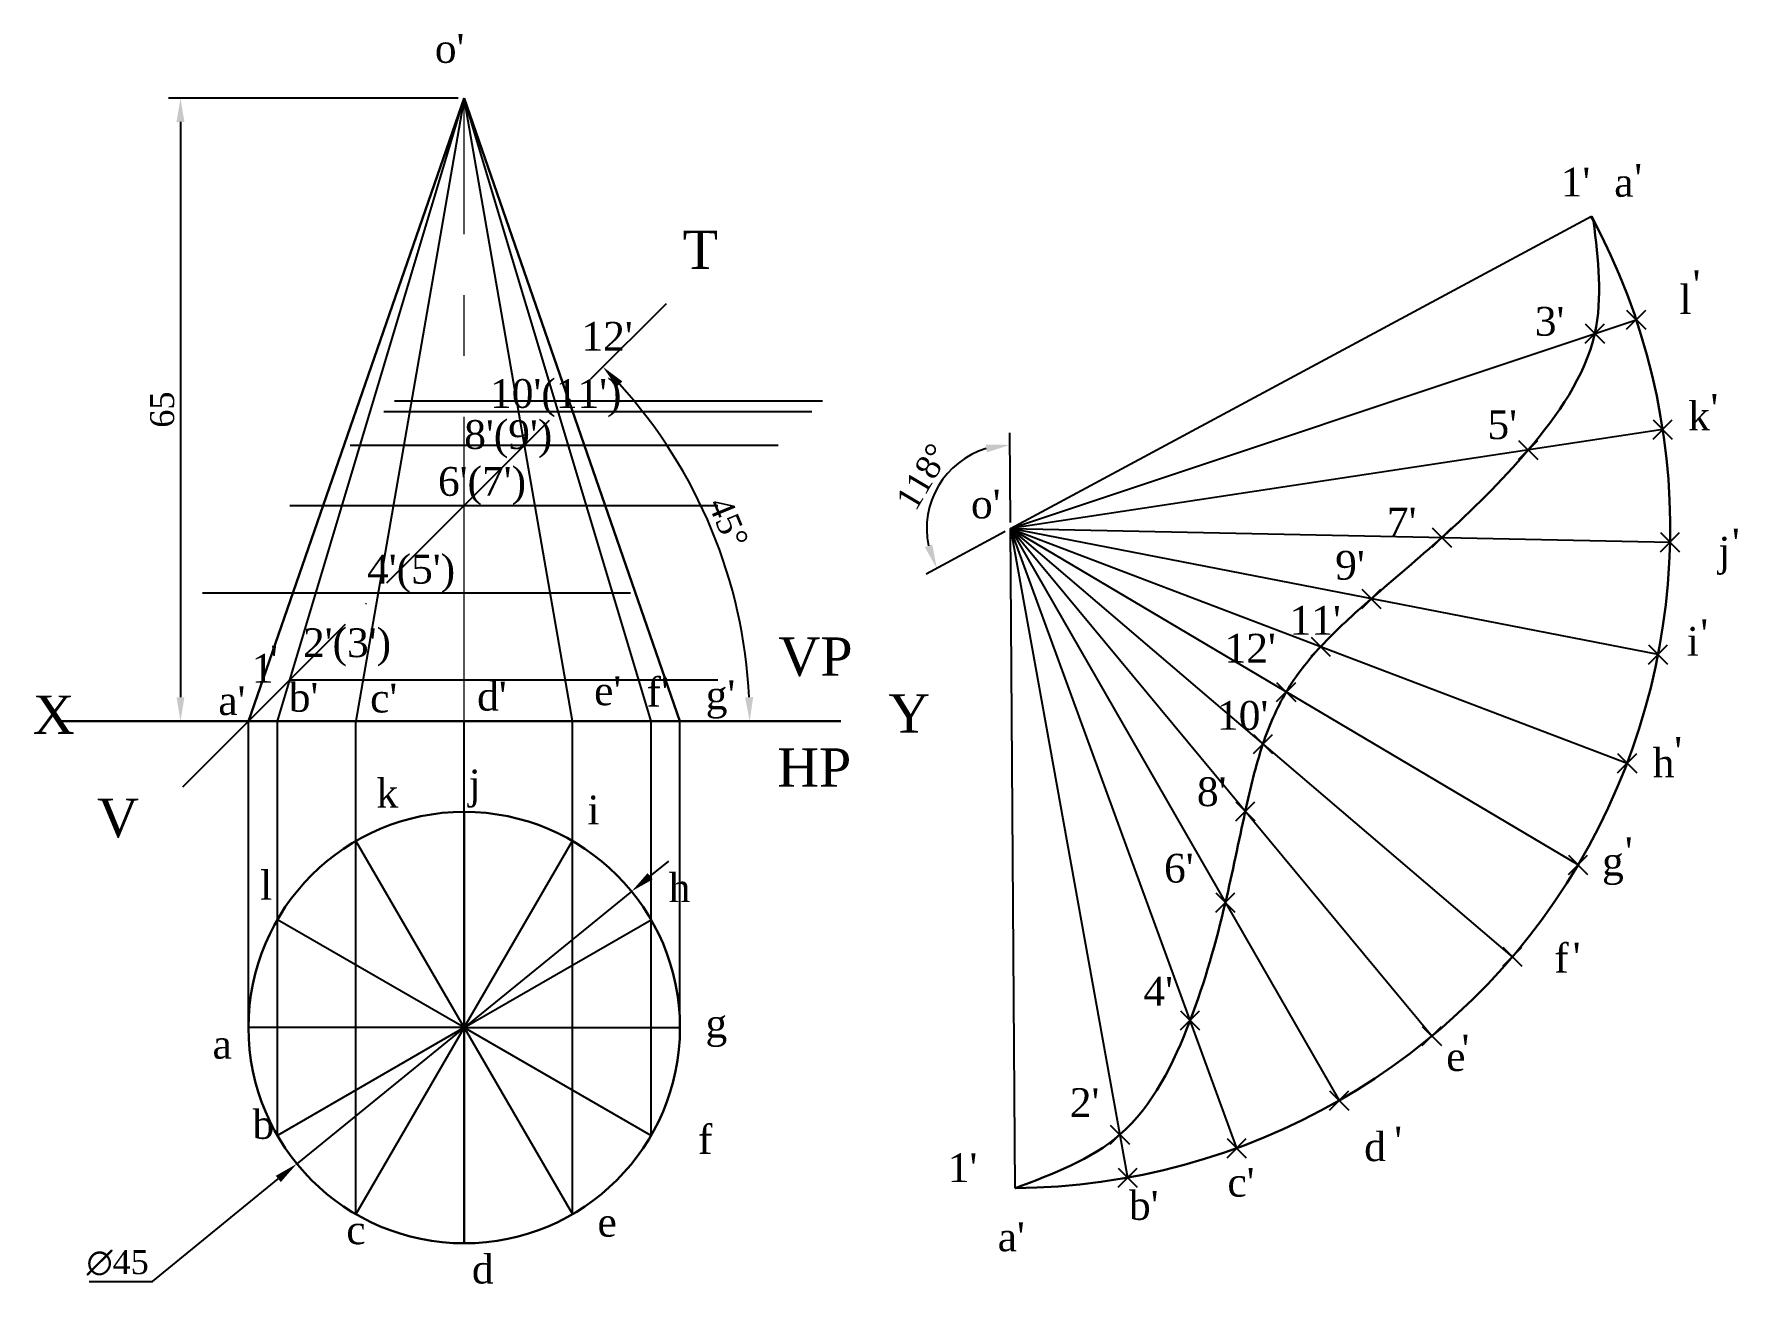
# Model space of a CAD drawing. Header units: millimetres. Extents: x 232 to 410, y 67 to 197.
import ezdxf

# ---------------------------------------------------------------- set-up
doc = ezdxf.new("R2010")
doc.units = ezdxf.units.MM
doc.header["$PDMODE"] = 3
doc.header["$PDSIZE"] = 1
doc.linetypes.add('ACAD_ISO04W100', pattern=[30, 24, -3, 0, -3])
doc.linetypes.add('CENTER', pattern=[50.8, 31.75, -6.35, 6.35, -6.35])
for name, color, linetype, lineweight in [('Axis', 250, 'Continuous', 30), ('Center', 6, 'CENTER', 9), ('Dimension', 3, 'Continuous', 9), ('Thick', 1, 'Continuous', 30)]:
    doc.layers.add(name, color=color, linetype=linetype, lineweight=lineweight)
doc.layers.add('Hash', color=50, linetype='ACAD_ISO04W100')
doc.layers.add('Thin', color=4, linetype='Continuous')
doc.styles.add('Drawing', font='times.ttf')
doc.styles.get("Standard").update_dxf_attribs({"font": 'times.ttf'})
doc.dimstyles.new('Copy of ISO-25', dxfattribs={"dimtxt": 2.5, "dimasz": 2.5, "dimexe": 1.25, "dimexo": 0.625, "dimtad": 1, "dimtoh": 1, "dimdsep": 46, "dimtxsty": 'Standard', "dimcen": 2.5, "dimadec": 0, "dimazin": 0, "dimtfac": 1, "dimtmove": 0, "dimatfit": 3, "dimfxl": 1, "dimarcsym": 0})

# ---------------------------------------------------------------- blocks, each defined once
blk = doc.blocks.new('*D1')
at = {"layer": 'Defpoints', "color": 0, "transparency": 16777216}
for p in [(277.32, 190.39), (247.73, 125.39), (277.32, 125.39)]:
    blk.add_point(p, dxfattribs=at)
at = {"layer": 'Dimension', "color": 0, "lineweight": -2, "transparency": 16777216}
for p, q in [((276.69, 190.39), (246.48, 190.39)), ((247.73, 187.89), (247.73, 127.89)), ((276.69, 125.39), (246.48, 125.39))]:
    blk.add_line(p, q, dxfattribs=at)
at = {"layer": 'Dimension', "color": 0, "transparency": 16777216}
for points in [[(247.31, 187.89), (248.14, 187.89), (247.73, 190.39)], [(247.31, 127.89), (248.14, 127.89), (247.73, 125.39)]]:
    blk.add_solid(points, dxfattribs=at)
at = {"layer": 'Dimension', "color": 0, "transparency": 16777216, "insert": (245.83, 157.89), "char_height": 2.5, "attachment_point": 5, "rotation": 90}
blk.add_mtext('65', dxfattribs=at)
blk = doc.blocks.new('*D2')
at = {"layer": 'Defpoints', "color": 0, "transparency": 16777216}
for p in [(294.77, 107.64), (259.87, 79.23)]:
    blk.add_point(p, dxfattribs=at)
at = {"layer": 'Dimension', "color": 0, "lineweight": -2, "transparency": 16777216}
for p, q in [((296.7, 109.21), (298.64, 110.79)), ((294.77, 107.64), (259.87, 79.23)), ((244.8, 66.96), (257.93, 77.65)), ((238.19, 66.96), (244.8, 66.96))]:
    blk.add_line(p, q, dxfattribs=at)
at = {"layer": 'Dimension', "color": 0, "transparency": 16777216}
for points in [[(296.44, 109.54), (296.97, 108.89), (294.77, 107.64)], [(257.67, 77.97), (258.19, 77.32), (259.87, 79.23)]]:
    blk.add_solid(points, dxfattribs=at)
at = {"layer": 'Dimension', "color": 0, "transparency": 16777216, "insert": (241.18, 68.89), "char_height": 2.5, "attachment_point": 5}
blk.add_mtext('∅45', dxfattribs=at)
blk = doc.blocks.new('*D3')
at = {"layer": 'Defpoints', "color": 0, "transparency": 16777216}
for p in [(298.4, 168.97), (305.31, 138.92), (235.01, 125.39), (316.58, 125.39), (247.96, 118.53)]:
    blk.add_point(p, dxfattribs=at)
at = {"layer": 'Dimension', "color": 0, "lineweight": -2, "transparency": 16777216}
blk.add_arc((254.82, 125.39), 52.27, 2.7405, 42.2595, dxfattribs=at)
at = {"layer": 'Dimension', "color": 0, "transparency": 16777216}
for points in [[(293.2, 160.25), (293.81, 160.83), (291.78, 162.35)], [(307.45, 127.9), (306.61, 127.88), (307.09, 125.39)]]:
    blk.add_solid(points, dxfattribs=at)
at = {"layer": 'Dimension', "color": 0, "transparency": 16777216, "insert": (304.86, 146.12), "char_height": 2.5, "attachment_point": 5, "rotation": 292.5}
blk.add_mtext('45°', dxfattribs=at)
blk = doc.blocks.new('*D4')
at = {"layer": 'Defpoints', "color": 0, "transparency": 16777216}
for p in [(394.86, 178.08), (328.71, 152.2), (334.29, 145.47), (334.29, 145.47), (334.77, 76.69)]:
    blk.add_point(p, dxfattribs=at)
at = {"layer": 'Dimension', "color": 0, "lineweight": -2, "transparency": 16777216}
for p, q in [((334.29, 146.1), (334.22, 155.46)), ((333.74, 145.18), (325.5, 140.74))]:
    blk.add_line(p, q, dxfattribs=at)
blk.add_arc((334.29, 145.47), 8.74, 106.8462, 191.8487, dxfattribs=at)
at = {"layer": 'Dimension', "color": 0, "transparency": 16777216}
for points in [[(331.7, 154.25), (331.82, 153.43), (334.23, 154.21)], [(326.13, 143.82), (325.35, 143.54), (326.6, 141.33)]]:
    blk.add_solid(points, dxfattribs=at)
at = {"layer": 'Dimension', "color": 0, "transparency": 16777216, "insert": (325.14, 150.9), "char_height": 2.5, "attachment_point": 5, "rotation": 59.3475}
blk.add_mtext('118°', dxfattribs=at)

msp = doc.modelspace()

# ---------------------------------------------------------------- linework, layer by layer
at = {"layer": 'Axis'}
msp.add_line((235.013, 125.387), (316.576, 125.387), dxfattribs=at)
at = {"layer": 'Center'}
msp.add_line((277.317, 125.387), (277.317, 190.387), dxfattribs=at)
at = {"layer": 'Hash'}
msp.add_line((247.959, 118.529), (298.404, 168.974), dxfattribs=at)
at = {"layer": 'Thick'}
for p, q in [((277.317, 190.387), (254.817, 125.387)), ((299.817, 125.387), (277.317, 190.387)), ((395.385, 177.083), (394.781, 178.04)), ((254.817, 125.387), (299.817, 125.387))]:
    msp.add_line(p, q, dxfattribs=at)
msp.add_circle((277.317, 93.431), 22.5, dxfattribs=at)
msp.add_arc((334.294, 145.474), 68.784, 270.39748, 28.29748, dxfattribs=at)
msp.add_spline([(395.083, 177.561), (395.213, 165.825), (388.274, 153.683), (379.258, 144.55), (371.91, 138.16), (366.634, 133.171), (363.035, 128.441), (360.614, 123.012), (358.77, 115.989), (356.694, 106.475), (353.011, 94.181), (345.692, 82.265), (334.771, 76.691)], degree=3, dxfattribs=at)
at = {"layer": 'Thin'}
for p, q in [((257.831, 125.387), (277.317, 190.387)), ((277.317, 190.387), (266.031, 125.387)), ((288.603, 125.387), (277.317, 190.387)), ((296.803, 125.387), (277.317, 190.387)), ((334.294, 145.474), (394.858, 178.081)), ((334.294, 145.474), (399.534, 167.268)), ((270.051, 158.816), (314.693, 158.816)), ((268.924, 157.689), (313.566, 157.689)), ((402.296, 155.816), (334.294, 145.474)), ((265.41, 154.175), (310.052, 154.175)), ((259.122, 147.887), (303.764, 147.887)), ((334.771, 76.691), (334.294, 145.474)), ((334.294, 145.474), (346.501, 77.782)), ((357.873, 80.857), (334.294, 145.474)), ((334.294, 145.474), (368.553, 85.829)), ((378.228, 92.549), (334.294, 145.474)), ((334.294, 145.474), (386.615, 100.823)), ((393.467, 110.406), (334.294, 145.474)), ((334.294, 145.474), (398.583, 121.017)), ((401.813, 132.346), (334.294, 145.474)), ((334.294, 145.474), (403.063, 144.06)), ((250.025, 138.79), (294.667, 138.79)), ((259.122, 129.692), (303.764, 129.692)), ((254.817, 93.431), (254.817, 125.387)), ((257.831, 82.181), (257.831, 125.387)), ((266.031, 73.966), (266.031, 125.387)), ((277.317, 115.931), (277.317, 125.387)), ((288.603, 73.966), (288.603, 125.387)), ((296.803, 82.181), (296.803, 125.387)), ((299.817, 93.431), (299.817, 125.387)), ((277.317, 115.931), (277.317, 70.931)), ((277.317, 70.931), (277.317, 115.931)), ((277.317, 93.431), (266.031, 112.896)), ((277.317, 93.431), (288.603, 112.896)), ((277.317, 93.431), (257.831, 104.681)), ((277.317, 93.431), (296.803, 104.681)), ((277.317, 93.431), (254.817, 93.431)), ((277.317, 93.431), (257.831, 82.181)), ((277.317, 93.431), (266.031, 73.966)), ((277.317, 93.431), (299.817, 93.431)), ((277.317, 93.431), (288.603, 73.966)), ((277.317, 93.431), (296.803, 82.181)), ((277.317, 93.431), (299.817, 93.431))]:
    msp.add_line(p, q, dxfattribs=at)
for p in [(399.534, 167.268), (395.213, 165.825), (402.296, 155.816), (388.274, 153.683), (379.258, 144.55), (403.063, 144.06), (371.91, 138.16), (366.634, 133.171), (401.813, 132.346), (363.035, 128.441), (360.614, 123.012), (398.583, 121.017), (358.77, 115.989), (393.467, 110.406), (356.694, 106.475), (386.615, 100.823), (353.011, 94.181), (378.228, 92.549), (368.553, 85.829), (345.692, 82.265), (357.873, 80.857), (346.501, 77.782)]:
    msp.add_point(p, dxfattribs=at)

# ---------------------------------------------------------------- texts
at = {"layer": 'Axis', "style": 'Drawing'}
for s, height, p in [("o'", 3, (274.255, 194.061)), ("1'", 3, (391.659, 180.12)), ("'", 3, (399.336, 180.505)), ('a', 3, (397.241, 180.092)), ('T', 4, (300.104, 172.566)), ("'", 3, (405.415, 169.421)), ('l', 3, (404.045, 167.874)), ("12'", 3, (289.54, 164.038)), ("3'", 3, (388.959, 165.602)), ("10'(11')", 3, (280.008, 158.069)), ('k', 3, (404.96, 155.731)), ("'", 3, (407.279, 156.526)), ("8'(9')", 3, (277.317, 153.787)), ("5'", 3, (384.023, 154.819)), ("6'(7')", 3, (274.582, 148.9)), ("o'", 3, (330.164, 146.542)), ("7'", 3, (373.539, 144.667)), ('j', 3, (408.097, 141.625)), ("'", 3, (409.515, 142.464)), ("4'(5')", 3, (267.186, 139.743)), ("9'", 3, (368.146, 140.157)), ("11'", 3, (363.383, 134.408)), ("2'(3')", 3, (260.506, 132.076)), ('i', 3, (404.817, 132.222)), ("'", 3, (406.224, 133.025)), ("'", 3, (257.076, 130.273)), ('VP', 4, (310.093, 130.132)), ("12'", 3, (356.605, 131.507)), ('1', 3, (255.162, 129.406)), ("e'", 3, (290.863, 127.058)), ("f'", 3, (296.331, 126.917)), ('X', 4, (232.329, 124.07)), ("a'", 3, (251.673, 126.033)), ("b'", 3, (259.021, 126.383)), ("c'", 3, (267.505, 126.301)), ("d'", 3, (278.664, 126.497)), ("g'", 3, (302.501, 126.637)), ('Y', 4, (321.537, 124.208)), ("10'", 3, (355.819, 124.49)), ('h', 3, (401.253, 119.541)), ("'", 3, (403.504, 120.726)), ('HP', 4, (309.955, 118.56)), ('k', 3, (268.168, 116.377)), ('j', 3, (277.772, 117.337)), ("8'", 3, (353.723, 116.532)), ('V', 4, (239.04, 113.315)), ('i', 3, (290.17, 114.633)), ("'", 3, (398.352, 110.287)), ("6'", 3, (350.297, 108.559)), ('g', 3, (395.977, 109.283)), ('l', 3, (256.032, 106.781)), ('h', 3, (298.639, 106.519)), ('f', 3, (390.986, 99.167)), ("'", 3, (392.913, 99.275)), ("4'", 3, (348.149, 95.726)), ('g', 3, (302.48, 92.387)), ("'", 3, (381.32, 89.693)), ('a', 3, (251.07, 90.191)), ('e', 3, (379.721, 88.909)), ("2'", 3, (340.469, 84.113)), ('b', 3, (255.246, 81.831)), ('f', 3, (301.694, 80.261)), ('d', 3, (371.166, 79.505)), ("'", 3, (374.306, 80.111)), ("1'", 3, (327.746, 77.313)), ("c'", 3, (356.906, 75.801)), ("b'", 3, (346.64, 73.379)), ('c', 3, (265.025, 70.839)), ('e', 3, (291.217, 71.624)), ("a'", 3, (332.951, 70.102)), ('d', 3, (278.121, 66.739))]:
    msp.add_text(s, height=height, dxfattribs=at).set_placement(p)

# ---------------------------------------------------------------- dimensions: what is measured, and where the dimension line sits
at = {"layer": 'Dimension'}
dim = msp.add_aligned_dim(p1=(277.317, 190.387), p2=(277.317, 125.387), distance=-29.59, dimstyle='Copy of ISO-25', dxfattribs=at)
dim.commit()
dim.dimension.update_dxf_attribs({"geometry": '*D1', "text_midpoint": (245.831, 157.887)})
for base, line1, line2, picture, middle in [((328.712, 152.197), ((334.771, 76.691), (334.294, 145.474)), ((334.294, 145.474), (394.858, 178.081)), '*D4', (325.145, 150.896)), ((305.308, 138.916), ((247.959, 118.529), (298.404, 168.974)), ((235.013, 125.387), (316.576, 125.387)), '*D3', (304.863, 146.117))]:
    dim = msp.add_angular_dim_2l(base=base, line1=line1, line2=line2, dimstyle='Copy of ISO-25', dxfattribs=at)
    dim.commit()
    dim.dimension.update_dxf_attribs({"geometry": picture, "text_midpoint": middle})
dim = msp.add_diameter_dim_2p(p1=(294.766, 107.636), p2=(259.868, 79.226), dimstyle='Copy of ISO-25', dxfattribs=at)
dim.commit()
dim.dimension.update_dxf_attribs({"geometry": '*D2', "text_midpoint": (241.182, 66.957), "dimtype": 163})

doc.saveas('drawing.dxf')
